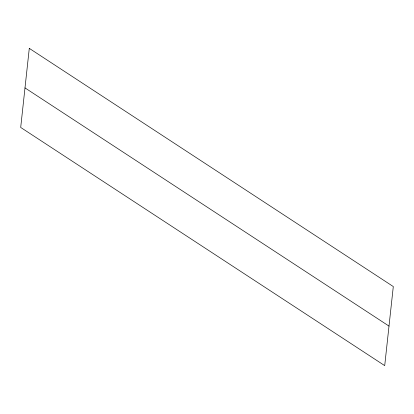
<?xml version="1.0" encoding="UTF-8"?>
<svg xmlns="http://www.w3.org/2000/svg" width="414" height="414" viewBox="0 0 414 414"><rect width="100%" height="100%" fill="white"/><g stroke="black" fill="none" stroke-linecap="round" stroke-linejoin="round"><path stroke-width="0.62" d="M24.995 87.908L389.005 326.092M29.29 48.366L20.7 127.445L384.709 365.634L393.3 286.555L29.29 48.366"/></g></svg>
